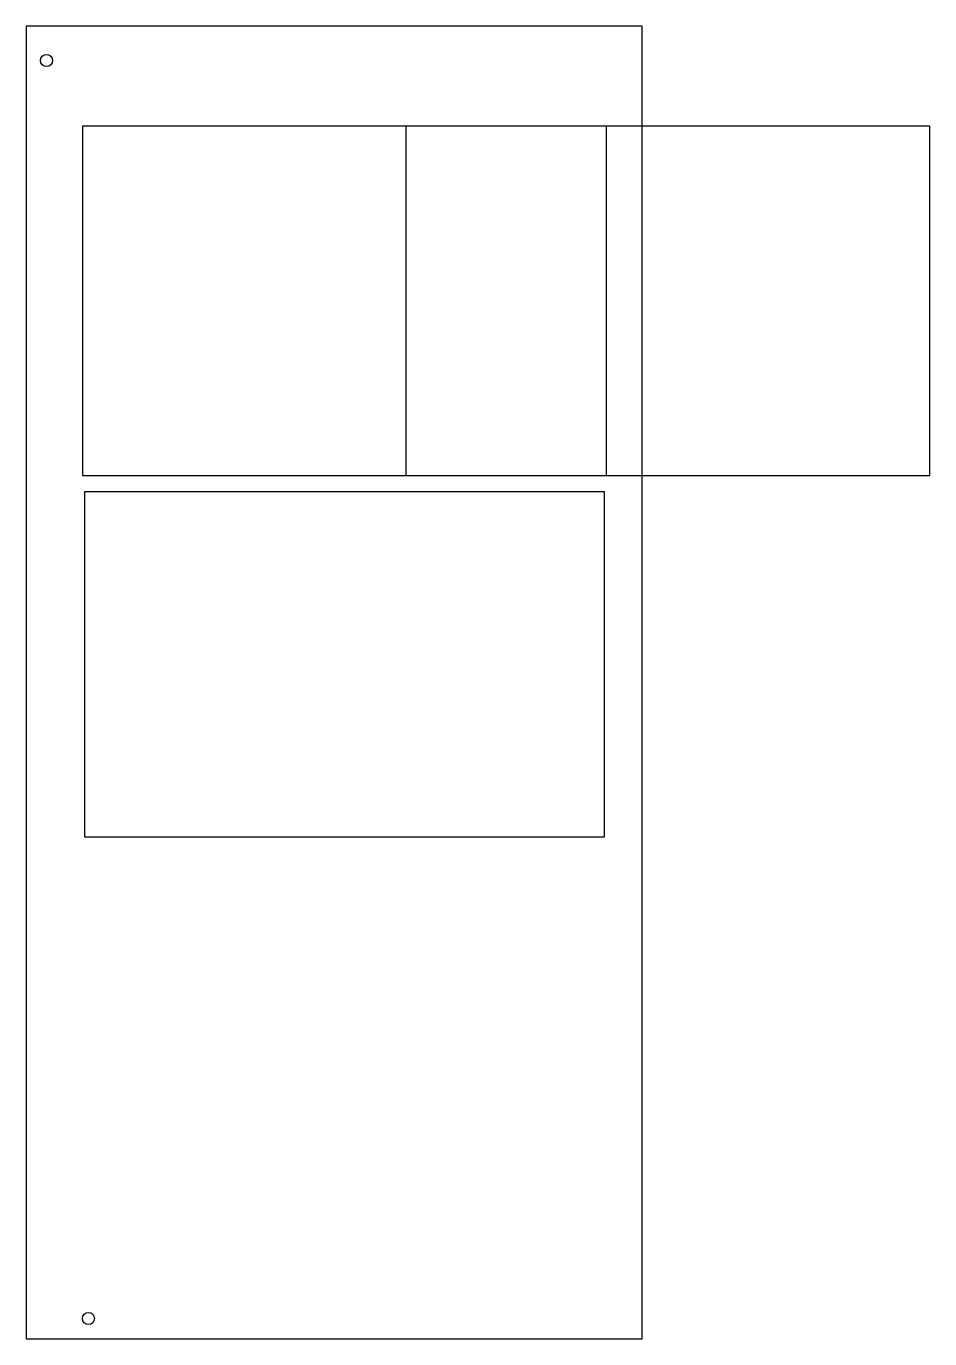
# Model space of a CAD drawing. Header units: millimetres. Extents: x 0 to 224, y -10 to 315.
import ezdxf

# ---------------------------------------------------------------- set-up
doc = ezdxf.new("R2010")
doc.units = ezdxf.units.MM

msp = doc.modelspace()

# ---------------------------------------------------------------- linework, layer by layer
at = {"layer": 'fixation_holes'}
for centre in [(5, 306.5), (15.39, -5)]:
    msp.add_circle(centre, 1.5, dxfattribs=at)
at = {"layer": 'labware'}
for points in [[(13.95, 203.76), (143.71, 203.76), (143.71, 290.24), (13.95, 290.24)], [(93.95, 203.76), (223.71, 203.76), (223.71, 290.24), (93.95, 290.24)], [(14.45, 114.26), (143.21, 114.26), (143.21, 199.74), (14.45, 199.74)]]:
    msp.add_lwpolyline(points, close=True, dxfattribs=at)
at = {"layer": 'plateau'}
msp.add_lwpolyline([(0, -10), (152.5, -10), (152.5, 315), (0, 315)], close=True, dxfattribs=at)

doc.saveas('drawing.dxf')
